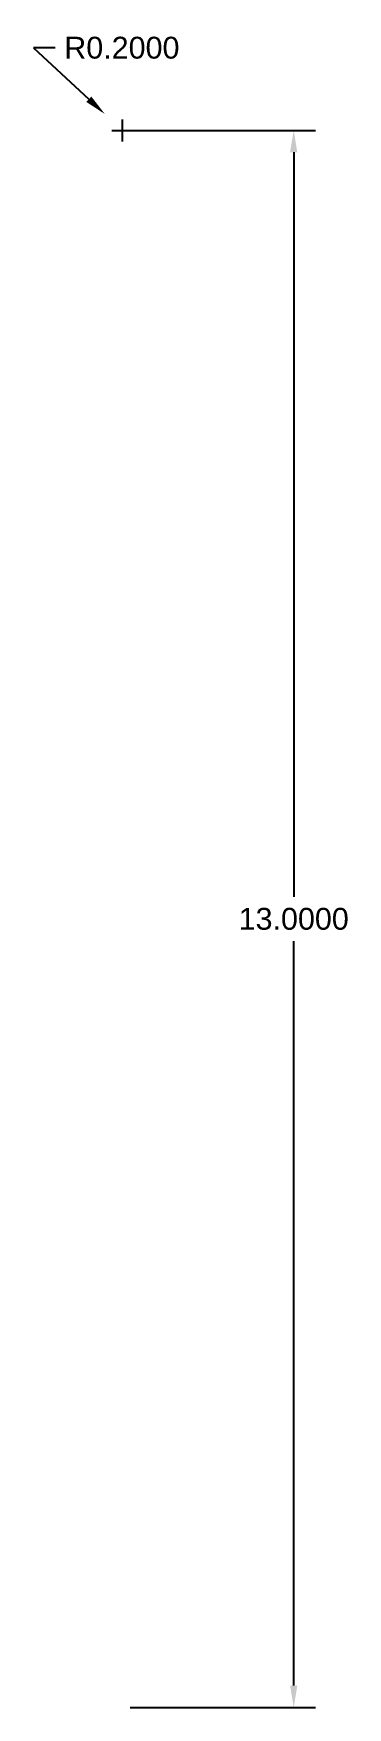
# Model space of a CAD drawing. Header units: inches. Extents: x 16.4 to 19, y 3.6 to 17.4.
import ezdxf

# ---------------------------------------------------------------- set-up
doc = ezdxf.new("R2010")
doc.units = ezdxf.units.IN
doc.header["$MEASUREMENT"] = 0
doc.styles.get("Standard").update_dxf_attribs({"font": 'arial.ttf'})
doc.dimstyles.get("Standard").update_dxf_attribs({"dimtxt": 0.18, "dimasz": 0.18, "dimexe": 0.18, "dimexo": 0.0625, "dimgap": 0.09, "dimtad": 0, "dimtih": 1, "dimtoh": 1, "dimdec": 4, "dimzin": 0, "dimdsep": 46, "dimtxsty": 'Standard', "dimcen": 0.09, "dimadec": 0, "dimazin": 0, "dimtfac": 1, "dimtdec": 4, "dimtofl": 0, "dimtmove": 0, "dimatfit": 3, "dimfxl": 1, "dimtolj": 1, "dimtzin": 0, "dimarcsym": 0})

# ---------------------------------------------------------------- blocks, each defined once
blk = doc.blocks.new('*D2')
at = {"color": 0, "lineweight": -2, "transparency": 16777216}
for p, q in [((17.157, 16.64), (18.686, 16.64)), ((18.506, 16.46), (18.506, 10.321)), ((18.506, 3.82), (18.506, 9.958)), ((17.157, 3.64), (18.686, 3.64))]:
    blk.add_line(p, q, dxfattribs=at)
at = {"color": 0, "transparency": 16777216}
for points in [[(18.476, 16.46), (18.536, 16.46), (18.506, 16.64)], [(18.476, 3.82), (18.536, 3.82), (18.506, 3.64)]]:
    blk.add_solid(points, dxfattribs=at)
at = {"layer": 'Defpoints', "color": 0, "transparency": 16777216}
for p in [(17.094, 16.64, 7.616), (17.094, 3.64, 7.616), (18.506, 3.64)]:
    blk.add_point(p, dxfattribs=at)
at = {"color": 0, "transparency": 16777216, "insert": (18.506, 10.14), "char_height": 0.18, "attachment_point": 5}
blk.add_mtext('\\A1;13.0000', dxfattribs=at)
blk = doc.blocks.new('*D3')
at = {"color": 0, "lineweight": -2, "transparency": 16777216}
for p, q in [((16.538, 17.321), (16.358, 17.321)), ((16.358, 17.321), (16.816, 16.897)), ((17.094, 16.55), (17.094, 16.73)), ((17.004, 16.64), (17.184, 16.64))]:
    blk.add_line(p, q, dxfattribs=at)
at = {"color": 0, "transparency": 16777216}
blk.add_solid([(16.836, 16.919), (16.795, 16.875), (16.948, 16.775)], dxfattribs=at)
at = {"layer": 'Defpoints', "color": 0, "transparency": 16777216}
for p in [(16.948, 16.775, 7.63), (17.094, 16.64, 7.616)]:
    blk.add_point(p, dxfattribs=at)
at = {"color": 0, "transparency": 16777216, "insert": (17.088, 17.321), "char_height": 0.18, "attachment_point": 5}
blk.add_mtext('\\A1;R0.2000', dxfattribs=at)

msp = doc.modelspace()

# ---------------------------------------------------------------- dimensions: what is measured, and where the dimension line sits
dim = msp.add_radius_dim(center=(17.09411, 16.63952, 7.61622), mpoint=(16.94773, 16.77515, 7.62958), dimstyle='Standard')
dim.commit()
dim.dimension.update_dxf_attribs({"geometry": '*D3', "text_midpoint": (17.08784, 17.32122), "dimtype": 164})
dim = msp.add_linear_dim(base=(18.50564, 3.63952), p1=(17.09411, 16.63952, 7.61622), p2=(17.09411, 3.63952, 7.61622), angle=90, dimstyle='Standard')
dim.commit()
dim.dimension.update_dxf_attribs({"geometry": '*D2', "text_midpoint": (18.50564, 10.13952)})

doc.saveas('drawing.dxf')
